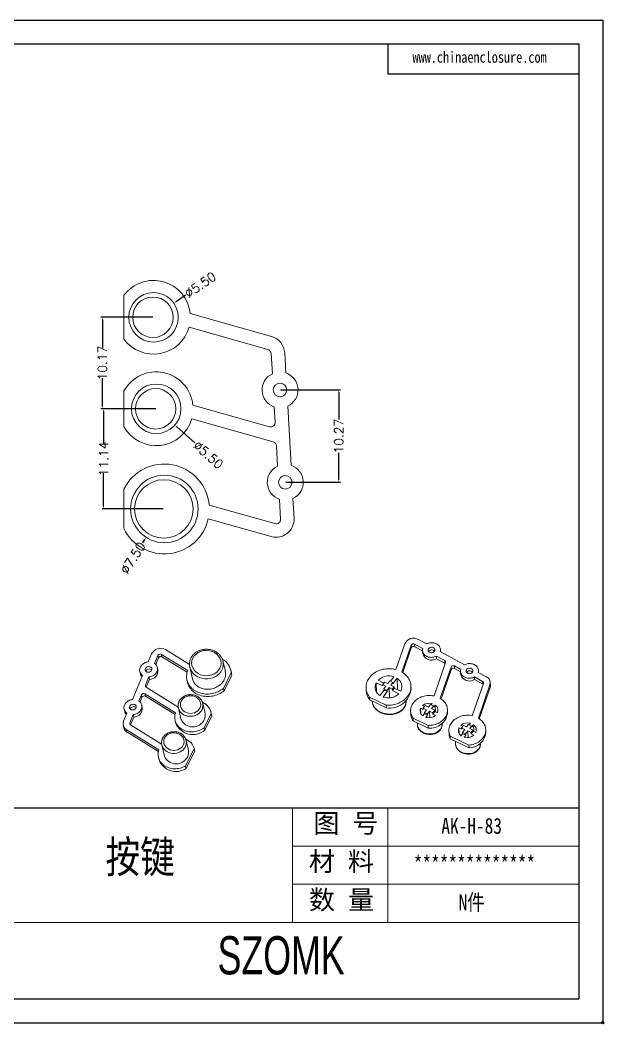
# Model space of a CAD drawing. Header units: inches. Extents: x 1424 to 4050, y 1126 to 1517.
# Drawn here: x 3984.8 to 4049.7, y 1125.7 to 1237.3 of the extents above; entities that cross this region are included whole.
import ezdxf

# ---------------------------------------------------------------- set-up
doc = ezdxf.new("R2010")
doc.units = ezdxf.units.IN
doc.header["$LTSCALE"] = 15
doc.layers.add('文字', color=81, linetype='Continuous')
doc.layers.add('粗实线', color=7, linetype='Continuous', lineweight=30)
doc.layers.add('细实线', color=3, linetype='Continuous', lineweight=9)
doc.styles.get("Standard").update_dxf_attribs({"font": 'txt', "bigfont": 'gbcbig.shx'})
doc.styles.add('宋体', font='', dxfattribs={"width": 0.8, "height": 3.5})
doc.styles.add('长仿宋', font='', dxfattribs={"width": 0.7, "height": 4})
doc.styles.get('宋体').set_extended_font_data('SimSun')
doc.styles.get('长仿宋').set_extended_font_data('SimSun')
doc.dimstyles.new('1.5', dxfattribs={"dimtxt": 1, "dimasz": 0.3, "dimexe": 0.18, "dimexo": 0.0625, "dimgap": 0.09, "dimtad": 0, "dimzin": 0, "dimdsep": 46, "dimtxsty": 'Standard', "dimcen": 0, "dimclrd": 3, "dimclre": 3, "dimadec": 0, "dimazin": 2, "dimtfac": 1, "dimtofl": 0, "dimtmove": 0, "dimatfit": 3, "dimfxl": 1, "dimtolj": 1, "dimtzin": 0, "dimarcsym": 0})

# ---------------------------------------------------------------- blocks, each defined once
blk = doc.blocks.new('*D311')
at = {"color": 3, "lineweight": -2}
for p, q in [((3999.77, 1194.11), (3993.87, 1194.11)), ((3994.05, 1193.81), (3994.05, 1190.13)), ((3994.05, 1183.27), (3994.05, 1186.95)), ((4000.68, 1182.97), (3993.87, 1182.97))]:
    blk.add_line(p, q, dxfattribs=at)
at = {"color": 3}
for points in [[(3994, 1193.81), (3994.1, 1193.81), (3994.05, 1194.11)], [(3994, 1183.27), (3994.1, 1183.27), (3994.05, 1182.97)]]:
    blk.add_solid(points, dxfattribs=at)
at = {"layer": 'Defpoints', "color": 0}
for p in [(3994.05, 1194.11), (3999.83, 1194.11), (4000.74, 1182.97)]:
    blk.add_point(p, dxfattribs=at)
at = {"color": 0, "insert": (3994.05, 1188.54), "char_height": 1, "attachment_point": 5, "rotation": 90}
blk.add_mtext('\\A1;11.14', dxfattribs=at)
blk = doc.blocks.new('*D312')
at = {"color": 3, "lineweight": -2}
for p, q in [((3999.53, 1204.29), (3993.74, 1204.29)), ((3993.92, 1203.99), (3993.92, 1200.87)), ((3993.92, 1194.41), (3993.92, 1197.53)), ((3999.84, 1194.11), (3993.74, 1194.11))]:
    blk.add_line(p, q, dxfattribs=at)
at = {"color": 3}
for points in [[(3993.87, 1203.99), (3993.97, 1203.99), (3993.92, 1204.29)], [(3993.87, 1194.41), (3993.97, 1194.41), (3993.92, 1194.11)]]:
    blk.add_solid(points, dxfattribs=at)
at = {"layer": 'Defpoints', "color": 0}
for p in [(3993.92, 1204.29), (3999.6, 1204.29), (3999.9, 1194.11)]:
    blk.add_point(p, dxfattribs=at)
at = {"color": 0, "insert": (3993.92, 1199.2), "char_height": 1, "attachment_point": 5, "rotation": 90}
blk.add_mtext('\\A1;10.17', dxfattribs=at)
blk = doc.blocks.new('*D313')
at = {"color": 3, "lineweight": -2}
for p, q in [((4013.73, 1196.21), (4020.38, 1196.21)), ((4020.2, 1195.91), (4020.2, 1192.91)), ((4020.2, 1186.24), (4020.2, 1189.23)), ((4014.31, 1185.94), (4020.38, 1185.94))]:
    blk.add_line(p, q, dxfattribs=at)
at = {"color": 3}
for points in [[(4020.15, 1195.91), (4020.25, 1195.91), (4020.2, 1196.21)], [(4020.15, 1186.24), (4020.25, 1186.24), (4020.2, 1185.94)]]:
    blk.add_solid(points, dxfattribs=at)
at = {"layer": 'Defpoints', "color": 0}
for p in [(4013.67, 1196.21), (4014.25, 1185.94), (4020.2, 1185.94)]:
    blk.add_point(p, dxfattribs=at)
at = {"color": 0, "insert": (4020.2, 1191.07), "char_height": 1, "attachment_point": 5, "rotation": 90}
blk.add_mtext('\\A1;10.27', dxfattribs=at)
blk = doc.blocks.new('*D328')
at = {"color": 3, "lineweight": -2}
blk.add_line((3998.4, 1179.22), (3998.62, 1179.56), dxfattribs=at)
at = {"color": 3}
blk.add_solid([(3998.58, 1179.59), (3998.66, 1179.54), (3998.78, 1179.82)], dxfattribs=at)
at = {"layer": 'Defpoints', "color": 0}
for p in [(4002.83, 1186.13), (3998.78, 1179.82)]:
    blk.add_point(p, dxfattribs=at)
at = {"color": 0, "insert": (3997.31, 1177.53), "char_height": 1, "attachment_point": 5, "rotation": 57.3358}
blk.add_mtext('\\A1;∅7.50', dxfattribs=at)
blk = doc.blocks.new('*D329')
at = {"color": 3, "lineweight": -2}
blk.add_line((4004.18, 1190.32), (4002.18, 1192.09), dxfattribs=at)
at = {"color": 3}
blk.add_solid([(4002.22, 1192.13), (4002.15, 1192.06), (4001.96, 1192.29)], dxfattribs=at)
at = {"layer": 'Defpoints', "color": 0}
for p in [(3997.84, 1195.94), (4001.96, 1192.29)]:
    blk.add_point(p, dxfattribs=at)
at = {"color": 0, "insert": (4005.69, 1188.99), "char_height": 1, "attachment_point": 5, "rotation": 318.4836}
blk.add_mtext('\\A1;∅5.50', dxfattribs=at)
blk = doc.blocks.new('*D330')
at = {"color": 3, "lineweight": -2}
blk.add_line((4003.15, 1206.74), (4002.11, 1206.02), dxfattribs=at)
at = {"color": 3}
blk.add_solid([(4002.08, 1206.06), (4002.13, 1205.98), (4001.86, 1205.85)], dxfattribs=at)
at = {"layer": 'Defpoints', "color": 0}
for p in [(4001.86, 1205.85), (3997.34, 1202.72)]:
    blk.add_point(p, dxfattribs=at)
at = {"color": 0, "insert": (4004.8, 1207.89), "char_height": 1, "attachment_point": 5, "rotation": 34.6662}
blk.add_mtext('\\A1;∅5.50', dxfattribs=at)

msp = doc.modelspace()

# ---------------------------------------------------------------- linework, layer by layer
for p, q in [((3891.859, 1237.337), (4049.549, 1237.337)), ((4049.549, 1237.337), (4049.549, 1125.84)), ((3897.169, 1234.683), (4046.894, 1234.683)), ((4025.657, 1234.683), (4025.657, 1231.364)), ((4046.894, 1234.683), (4046.894, 1128.494)), ((4025.657, 1231.364), (4046.894, 1231.364)), ((3983.181, 1149.732), (4046.894, 1149.732)), ((3897.169, 1128.494), (4046.894, 1128.494)), ((3891.859, 1125.84), (4049.549, 1125.84))]:
    msp.add_line(p, q)
at = {"color": 7, "linetype": 'Continuous', "lineweight": 15}
for p, q in [((3996.307, 1201.84), (3996.307, 1206.733)), ((4003.677, 1204.691), (4012.729, 1202.141)), ((4003.542, 1203.171), (4012.323, 1200.697)), ((4012.812, 1198.018), (4012.686, 1200.244)), ((4014.183, 1200.329), (4014.309, 1198.103)), ((3996.307, 1192.137), (3996.307, 1196.092)), ((4003.978, 1194.519), (4012.483, 1192.122)), ((4014.519, 1194.4), (4014.891, 1187.83)), ((4013.118, 1192.632), (4013.022, 1194.316)), ((4003.844, 1192.998), (4012.904, 1190.445)), ((4013.395, 1187.745), (4013.268, 1189.992)), ((3996.307, 1180.787), (3996.307, 1185.162)), ((4005.784, 1183.407), (4013.094, 1181.347)), ((4013.729, 1181.856), (4013.605, 1184.042)), ((4015.1, 1184.126), (4015.224, 1181.942)), ((4005.681, 1181.877), (4012.685, 1179.904)), ((4026.534, 1165.119), (4027.526, 1167.982)), ((4027.212, 1164.84), (4028.248, 1167.829)), ((4028.248, 1167.829), (4028.261, 1167.538)), ((4028.631, 1167.946), (4029.529, 1167.453)), ((4028.631, 1167.946), (4028.644, 1167.656)), ((4028.644, 1167.656), (4029.507, 1167.181)), ((4029.956, 1167.96), (4029.058, 1168.453)), ((3999.011, 1165.966), (3999.381, 1166.857)), ((4000.08, 1166.69), (3999.709, 1165.799)), ((4000.142, 1166.422), (4000.08, 1166.69)), ((4003.4, 1165), (4000.469, 1166.808)), ((4000.531, 1166.54), (4000.469, 1166.808)), ((4003.338, 1164.808), (4000.531, 1166.54)), ((4003.588, 1165.695), (4000.938, 1167.33)), ((4027.307, 1164.782), (4028.261, 1167.538)), ((4029.505, 1167.24), (4029.518, 1166.95)), ((4031.051, 1166.616), (4031.975, 1166.108)), ((4031.051, 1166.616), (4031.065, 1166.325)), ((4034.179, 1165.639), (4031.478, 1167.123)), ((4031.513, 1167.104), (4031.502, 1167.335)), ((4000.142, 1166.422), (3999.838, 1165.689)), ((4003.626, 1165.378), (4003.929, 1164.076)), ((4007.582, 1164.927), (4007.322, 1166.043)), ((4030.79, 1162.183), (4032.073, 1165.887)), ((4031.065, 1166.325), (4031.989, 1165.817)), ((4031.472, 1161.917), (4032.677, 1165.394)), ((4031.975, 1166.108), (4031.989, 1165.817)), ((4032.677, 1165.394), (4032.69, 1165.103)), ((4033.06, 1165.512), (4033.752, 1165.131)), ((4033.06, 1165.512), (4033.074, 1165.221)), ((3997.269, 1161.778), (3998.383, 1164.457)), ((3998.072, 1164.901), (3998.135, 1164.633)), ((3999.082, 1164.289), (3998.701, 1163.373)), ((3999.144, 1164.021), (3999.082, 1164.289)), ((4000.083, 1165.087), (4000.02, 1165.355)), ((4008.233, 1164.771), (4007.378, 1163.021)), ((4008.296, 1164.503), (4007.441, 1162.753)), ((4008.253, 1164.801), (4008.19, 1165.069)), ((4008.296, 1164.503), (4008.233, 1164.771)), ((4025.96, 1163.807), (4026.333, 1164.307)), ((4031.566, 1161.857), (4032.69, 1165.103)), ((4033.074, 1165.221), (4033.731, 1164.86)), ((4033.728, 1164.919), (4033.742, 1164.629)), ((4035.274, 1164.295), (4036.189, 1163.792)), ((4035.274, 1164.295), (4035.287, 1164.004)), ((4036.616, 1164.299), (4035.702, 1164.802)), ((4035.737, 1164.783), (4035.726, 1165.014)), ((4002.348, 1160.941), (3998.778, 1163.143)), ((3999.144, 1164.021), (3998.779, 1163.142)), ((4003.321, 1163.934), (4003.383, 1163.666)), ((4025.088, 1163.299), (4024.354, 1163.654)), ((4024.354, 1163.654), (4024.405, 1162.581)), ((4024.564, 1163.935), (4025.213, 1163.62)), ((4025.081, 1163.444), (4025.291, 1163.725)), ((4025.081, 1163.444), (4025.443, 1163.269)), ((4025.088, 1163.299), (4025.081, 1163.444)), ((4025.443, 1163.269), (4025.221, 1162.971)), ((4025.653, 1163.55), (4025.291, 1163.725)), ((4025.875, 1163.848), (4025.653, 1163.55)), ((4025.875, 1163.848), (4026.216, 1163.683)), ((4025.993, 1163.385), (4026.216, 1163.683)), ((4026.355, 1163.21), (4025.993, 1163.385)), ((4026.355, 1163.21), (4026.146, 1162.929)), ((4026.223, 1163.538), (4026.216, 1163.683)), ((4026.673, 1164.142), (4026.223, 1163.538)), ((4026.362, 1163.064), (4026.355, 1163.21)), ((4026.733, 1162.885), (4026.673, 1164.142)), ((4028.236, 1163.01), (4028.222, 1163.3)), ((4035.043, 1159.981), (4036.286, 1163.571)), ((4035.287, 1164.004), (4036.202, 1163.501)), ((4035.726, 1159.715), (4037.008, 1163.416)), ((4036.189, 1163.792), (4036.202, 1163.501)), ((4037.008, 1163.416), (4037.021, 1163.125)), ((4037.058, 1163.379), (4037.045, 1163.67)), ((3998.253, 1162.297), (3997.968, 1161.611)), ((3998.316, 1162.029), (3998.096, 1161.501)), ((3998.316, 1162.029), (3998.253, 1162.297)), ((4002.052, 1160.312), (3998.642, 1162.415)), ((3998.705, 1162.147), (3998.642, 1162.415)), ((4001.995, 1160.117), (3998.705, 1162.147)), ((4007.441, 1162.753), (4007.378, 1163.021)), ((4023.228, 1163.063), (4023.242, 1162.772)), ((4023.617, 1162.055), (4025.481, 1161.154)), ((4023.617, 1162.055), (4023.631, 1161.764)), ((4024.777, 1162.221), (4025.228, 1162.826)), ((4025.568, 1162.661), (4025.118, 1162.056)), ((4025.562, 1162.806), (4025.221, 1162.971)), ((4025.228, 1162.826), (4025.221, 1162.971)), ((4025.228, 1162.826), (4025.568, 1162.661)), ((4025.562, 1162.806), (4025.784, 1163.104)), ((4025.568, 1162.661), (4025.562, 1162.806)), ((4025.784, 1163.104), (4025.838, 1161.967)), ((4025.784, 1163.104), (4026.146, 1162.929)), ((4026.153, 1162.784), (4026.146, 1162.929)), ((4026.153, 1162.784), (4026.362, 1163.064)), ((4026.887, 1162.429), (4026.153, 1162.784)), ((4026.362, 1163.064), (4027.096, 1162.709)), ((4035.819, 1159.655), (4037.021, 1163.125)), ((3998.341, 1160.899), (3998.278, 1161.167)), ((4005.331, 1160.236), (4005.071, 1161.349)), ((4023.631, 1161.764), (4025.494, 1160.863)), ((4023.922, 1161.624), (4023.925, 1161.559)), ((4025.481, 1161.154), (4025.494, 1160.863)), ((4027.677, 1161.601), (4027.676, 1161.637)), ((4029.503, 1161.113), (4029.72, 1161.008)), ((4029.589, 1160.832), (4029.798, 1161.112)), ((4030.16, 1160.937), (4029.798, 1161.112)), ((4030.383, 1161.235), (4030.16, 1160.937)), ((4030.383, 1161.235), (4030.723, 1161.07)), ((4030.467, 1161.194), (4030.575, 1161.339)), ((4030.501, 1160.772), (4030.723, 1161.07)), ((4030.73, 1160.925), (4030.723, 1161.07)), ((4030.916, 1161.174), (4030.73, 1160.925)), ((4030.952, 1160.412), (4030.916, 1161.174)), ((3996.264, 1159.362), (3996.641, 1160.269)), ((3996.33, 1160.713), (3996.393, 1160.445)), ((3997.34, 1160.101), (3996.963, 1159.194)), ((3997.403, 1159.833), (3997.041, 1158.963)), ((3997.403, 1159.833), (3997.34, 1160.101)), ((4002.363, 1160.854), (4002.652, 1159.612)), ((4006.016, 1160.231), (4005.243, 1158.649)), ((4006.078, 1159.963), (4005.305, 1158.381)), ((4006.051, 1160.121), (4005.988, 1160.389)), ((4006.078, 1159.963), (4006.016, 1160.231)), ((4028.185, 1160.472), (4028.199, 1160.181)), ((4029.596, 1160.686), (4029.294, 1160.832)), ((4029.294, 1160.832), (4029.323, 1160.218)), ((4029.55, 1159.964), (4029.735, 1160.213)), ((4029.589, 1160.832), (4029.951, 1160.656)), ((4029.596, 1160.686), (4029.589, 1160.832)), ((4029.951, 1160.656), (4029.728, 1160.358)), ((4030.069, 1160.193), (4029.728, 1160.358)), ((4029.735, 1160.213), (4029.728, 1160.358)), ((4029.735, 1160.213), (4030.076, 1160.048)), ((4030.076, 1160.048), (4029.89, 1159.799)), ((4030.069, 1160.193), (4030.292, 1160.492)), ((4030.076, 1160.048), (4030.069, 1160.193)), ((4030.292, 1160.492), (4030.326, 1159.761)), ((4030.292, 1160.492), (4030.654, 1160.316)), ((4030.863, 1160.597), (4030.501, 1160.772)), ((4030.863, 1160.597), (4030.654, 1160.316)), ((4030.66, 1160.171), (4030.654, 1160.316)), ((4030.66, 1160.171), (4030.87, 1160.452)), ((4030.963, 1160.025), (4030.66, 1160.171)), ((4030.87, 1160.452), (4030.863, 1160.597)), ((4030.87, 1160.452), (4031.172, 1160.306)), ((4032.294, 1160.376), (4032.28, 1160.666)), ((3996.223, 1158.911), (3996.285, 1158.643)), ((4000.499, 1156.83), (3997.04, 1158.964)), ((4001.995, 1159.459), (4002.058, 1159.191)), ((4028.451, 1159.717), (4030.135, 1158.902)), ((4028.451, 1159.717), (4028.465, 1159.426)), ((4028.465, 1159.426), (4030.149, 1158.611)), ((4028.921, 1159.205), (4028.932, 1158.984)), ((4030.135, 1158.902), (4030.149, 1158.611)), ((4031.683, 1159.02), (4031.679, 1159.109)), ((4033.756, 1158.911), (4033.974, 1158.806)), ((4033.842, 1158.63), (4034.052, 1158.91)), ((4034.414, 1158.735), (4034.052, 1158.91)), ((4034.618, 1159.009), (4034.414, 1158.735)), ((4034.618, 1159.009), (4034.958, 1158.844)), ((4034.702, 1158.968), (4034.828, 1159.137)), ((4034.754, 1158.57), (4034.958, 1158.844)), ((4034.965, 1158.699), (4034.958, 1158.844)), ((4035.169, 1158.972), (4034.965, 1158.699)), ((4035.205, 1158.21), (4035.169, 1158.972)), ((4000.202, 1156.202), (3996.573, 1158.441)), ((3996.635, 1158.173), (3996.573, 1158.441)), ((4000.145, 1156.007), (3996.635, 1158.173)), ((4005.305, 1158.381), (4005.243, 1158.649)), ((4032.438, 1158.27), (4032.452, 1157.979)), ((4032.584, 1157.717), (4034.667, 1156.709)), ((4032.584, 1157.717), (4032.597, 1157.426)), ((4033.849, 1158.484), (4033.547, 1158.631)), ((4033.547, 1158.631), (4033.576, 1158.016)), ((4033.803, 1157.762), (4033.97, 1157.986)), ((4033.842, 1158.63), (4034.204, 1158.455)), ((4033.849, 1158.484), (4033.842, 1158.63)), ((4034.204, 1158.455), (4033.964, 1158.132)), ((4034.304, 1157.967), (4033.964, 1158.132)), ((4033.97, 1157.986), (4033.964, 1158.132)), ((4033.97, 1157.986), (4034.311, 1157.822)), ((4034.311, 1157.822), (4034.144, 1157.597)), ((4034.304, 1157.967), (4034.545, 1158.29)), ((4034.311, 1157.822), (4034.304, 1157.967)), ((4034.545, 1158.29), (4034.58, 1157.559)), ((4034.545, 1158.29), (4034.907, 1158.115)), ((4035.116, 1158.395), (4034.754, 1158.57)), ((4035.116, 1158.395), (4034.907, 1158.115)), ((4034.914, 1157.969), (4034.907, 1158.115)), ((4034.914, 1157.969), (4035.123, 1158.25)), ((4035.216, 1157.823), (4034.914, 1157.969)), ((4035.123, 1158.25), (4035.116, 1158.395)), ((4035.123, 1158.25), (4035.425, 1158.104)), ((4036.548, 1158.174), (4036.534, 1158.465)), ((4000.516, 1156.734), (4000.803, 1155.502)), ((4003.481, 1156.126), (4003.224, 1157.228)), ((4032.597, 1157.426), (4034.681, 1156.418)), ((4033.167, 1157.151), (4033.184, 1156.793)), ((4034.667, 1156.709), (4034.681, 1156.418)), ((4035.936, 1156.829), (4035.932, 1156.907)), ((4000.145, 1155.349), (4000.208, 1155.081)), ((4004.12, 1156.35), (4003.164, 1154.392)), ((4004.182, 1156.082), (4003.226, 1154.124)), ((4004.182, 1156.082), (4004.12, 1156.35)), ((4003.226, 1154.124), (4003.164, 1154.392))]:
    msp.add_line(p, q, dxfattribs=at)
at = {"color": 8, "linetype": 'Continuous', "lineweight": 15}
for p, q in [((3998.749, 1163.164), (3998.701, 1163.373)), ((3997.012, 1158.985), (3996.963, 1159.194))]:
    msp.add_line(p, q, dxfattribs=at)
at = {"color": 7, "linetype": 'Continuous', "lineweight": 15, "flags": 128}
for points in [[(4031.478, 1167.123), (4031.497, 1167.214), (4031.503, 1167.306), (4031.496, 1167.397), (4031.477, 1167.488), (4031.445, 1167.575), (4031.402, 1167.659), (4031.346, 1167.739), (4031.28, 1167.812), (4031.204, 1167.879), (4031.119, 1167.938), (4031.027, 1167.989), (4030.927, 1168.031), (4030.822, 1168.064), (4030.714, 1168.086), (4030.602, 1168.099), (4030.489, 1168.101), (4030.376, 1168.093), (4030.265, 1168.074), (4030.157, 1168.045), (4030.054, 1168.007), (4029.956, 1167.96)], [(4029.529, 1167.453), (4029.51, 1167.362), (4029.504, 1167.27), (4029.511, 1167.178), (4029.53, 1167.088), (4029.562, 1167), (4029.605, 1166.916), (4029.661, 1166.837), (4029.727, 1166.763), (4029.803, 1166.696), (4029.887, 1166.637), (4029.98, 1166.586), (4030.08, 1166.544), (4030.184, 1166.512), (4030.293, 1166.489), (4030.405, 1166.477), (4030.518, 1166.475), (4030.63, 1166.483), (4030.741, 1166.501), (4030.849, 1166.53), (4030.953, 1166.568), (4031.051, 1166.616)], [(4030.307, 1167.025), (4030.369, 1167.001), (4030.436, 1166.987), (4030.505, 1166.983), (4030.574, 1166.989), (4030.64, 1167.006), (4030.702, 1167.032), (4030.757, 1167.067), (4030.803, 1167.11), (4030.84, 1167.158), (4030.864, 1167.211), (4030.877, 1167.267), (4030.877, 1167.323), (4030.864, 1167.378), (4030.838, 1167.43), (4030.802, 1167.477), (4030.755, 1167.518), (4030.7, 1167.551), (4030.638, 1167.575), (4030.571, 1167.589), (4030.502, 1167.593), (4030.433, 1167.586), (4030.367, 1167.57), (4030.305, 1167.543), (4030.25, 1167.508), (4030.204, 1167.466), (4030.167, 1167.417), (4030.143, 1167.364), (4030.13, 1167.309), (4030.13, 1167.252), (4030.143, 1167.197), (4030.169, 1167.145), (4030.205, 1167.098), (4030.252, 1167.058), (4030.307, 1167.025)], [(3998.383, 1164.457), (3998.304, 1164.519), (3998.235, 1164.589), (3998.175, 1164.665), (3998.127, 1164.748), (3998.091, 1164.835), (3998.067, 1164.927), (3998.055, 1165.02), (3998.056, 1165.116), (3998.07, 1165.211), (3998.096, 1165.305), (3998.134, 1165.397), (3998.184, 1165.486), (3998.245, 1165.57), (3998.316, 1165.648), (3998.397, 1165.72), (3998.485, 1165.784), (3998.581, 1165.839), (3998.683, 1165.886), (3998.79, 1165.923), (3998.899, 1165.95), (3999.011, 1165.966)], [(3999.388, 1165.027), (3999.356, 1164.973), (3999.312, 1164.925), (3999.26, 1164.884), (3999.2, 1164.851), (3999.135, 1164.827), (3999.068, 1164.814), (3998.999, 1164.812), (3998.932, 1164.82), (3998.869, 1164.838), (3998.812, 1164.867), (3998.763, 1164.904), (3998.723, 1164.949), (3998.695, 1165), (3998.678, 1165.056), (3998.674, 1165.114), (3998.683, 1165.172), (3998.704, 1165.229), (3998.737, 1165.282), (3998.78, 1165.33), (3998.833, 1165.372), (3998.892, 1165.405), (3998.957, 1165.428), (3999.025, 1165.441), (3999.094, 1165.444), (3999.161, 1165.436), (3999.224, 1165.417), (3999.281, 1165.389), (3999.33, 1165.351), (3999.369, 1165.306), (3999.398, 1165.255), (3999.414, 1165.2), (3999.418, 1165.142), (3999.409, 1165.084), (3999.388, 1165.027)], [(3999.709, 1165.799), (3999.788, 1165.737), (3999.858, 1165.667), (3999.917, 1165.59), (3999.965, 1165.508), (4000.002, 1165.42), (4000.026, 1165.329), (4000.037, 1165.235), (4000.036, 1165.14), (4000.023, 1165.045), (3999.997, 1164.951), (3999.958, 1164.859), (3999.908, 1164.77), (3999.848, 1164.686), (3999.776, 1164.608), (3999.696, 1164.536), (3999.607, 1164.472), (3999.511, 1164.416), (3999.41, 1164.369), (3999.303, 1164.332), (3999.193, 1164.306), (3999.082, 1164.289)], [(4032.036, 1165.783), (4032.019, 1165.798), (4031.989, 1165.817)], [(4035.702, 1164.802), (4035.72, 1164.893), (4035.726, 1164.985), (4035.72, 1165.077), (4035.7, 1165.167), (4035.669, 1165.255), (4035.625, 1165.339), (4035.57, 1165.418), (4035.504, 1165.491), (4035.428, 1165.558), (4035.343, 1165.617), (4035.25, 1165.668), (4035.151, 1165.71), (4035.046, 1165.743), (4034.937, 1165.766), (4034.825, 1165.778), (4034.712, 1165.78), (4034.6, 1165.772), (4034.489, 1165.753), (4034.381, 1165.724), (4034.277, 1165.686), (4034.179, 1165.639)], [(4007.378, 1163.021), (4007.239, 1162.917), (4007.091, 1162.82), (4006.937, 1162.732), (4006.776, 1162.654), (4006.61, 1162.585), (4006.44, 1162.526), (4006.266, 1162.478), (4006.089, 1162.44), (4005.911, 1162.413), (4005.732, 1162.397), (4005.553, 1162.391), (4005.375, 1162.397), (4005.199, 1162.414), (4005.025, 1162.442), (4004.856, 1162.48), (4004.692, 1162.529), (4004.532, 1162.589), (4004.38, 1162.658), (4004.234, 1162.737), (4004.097, 1162.825), (4003.968, 1162.922), (4003.848, 1163.027), (4003.739, 1163.14), (4003.64, 1163.26), (4003.552, 1163.386), (4003.475, 1163.519), (4003.411, 1163.656), (4003.359, 1163.798), (4003.319, 1163.943), (4003.292, 1164.092), (4003.277, 1164.242), (4003.276, 1164.394), (4003.288, 1164.547), (4003.312, 1164.699), (4003.35, 1164.85), (4003.4, 1165)], [(4008.253, 1164.801), (4008.28, 1164.654), (4008.296, 1164.503)], [(4026.534, 1165.119), (4026.361, 1165.159), (4026.184, 1165.188), (4026.004, 1165.207), (4025.823, 1165.215), (4025.642, 1165.213), (4025.461, 1165.2), (4025.282, 1165.176), (4025.105, 1165.142), (4024.931, 1165.097), (4024.761, 1165.042), (4024.596, 1164.978), (4024.438, 1164.904), (4024.286, 1164.821), (4024.141, 1164.729), (4024.005, 1164.629), (4023.878, 1164.522), (4023.761, 1164.408), (4023.654, 1164.287), (4023.558, 1164.16), (4023.474, 1164.028), (4023.401, 1163.892), (4023.341, 1163.752), (4023.293, 1163.608), (4023.257, 1163.463), (4023.235, 1163.316), (4023.226, 1163.169), (4023.23, 1163.021), (4023.248, 1162.875), (4023.278, 1162.73), (4023.321, 1162.587), (4023.377, 1162.448), (4023.445, 1162.312), (4023.526, 1162.181), (4023.617, 1162.055)], [(4025.481, 1161.154), (4025.661, 1161.147), (4025.841, 1161.152), (4026.021, 1161.167), (4026.2, 1161.192), (4026.376, 1161.228), (4026.548, 1161.275), (4026.717, 1161.331), (4026.88, 1161.396), (4027.037, 1161.472), (4027.187, 1161.556), (4027.33, 1161.648), (4027.464, 1161.749), (4027.589, 1161.857), (4027.704, 1161.972), (4027.809, 1162.093), (4027.903, 1162.22), (4027.986, 1162.352), (4028.057, 1162.488), (4028.116, 1162.628), (4028.162, 1162.771), (4028.196, 1162.916), (4028.216, 1163.062), (4028.224, 1163.209), (4028.219, 1163.356), (4028.2, 1163.502), (4028.169, 1163.646), (4028.125, 1163.788), (4028.068, 1163.926), (4027.999, 1164.061), (4027.919, 1164.191), (4027.826, 1164.316), (4027.723, 1164.435), (4027.61, 1164.548), (4027.486, 1164.653), (4027.354, 1164.751), (4027.212, 1164.84)], [(4033.752, 1165.131), (4033.733, 1165.04), (4033.727, 1164.948), (4033.734, 1164.857), (4033.753, 1164.767), (4033.785, 1164.679), (4033.829, 1164.595), (4033.884, 1164.516), (4033.95, 1164.442), (4034.026, 1164.376), (4034.111, 1164.316), (4034.203, 1164.265), (4034.303, 1164.223), (4034.408, 1164.191), (4034.516, 1164.168), (4034.628, 1164.156), (4034.741, 1164.154), (4034.853, 1164.162), (4034.964, 1164.18), (4035.072, 1164.209), (4035.176, 1164.247), (4035.274, 1164.295)], [(4034.531, 1164.704), (4034.593, 1164.68), (4034.659, 1164.666), (4034.728, 1164.662), (4034.797, 1164.668), (4034.863, 1164.685), (4034.925, 1164.711), (4034.98, 1164.746), (4035.027, 1164.789), (4035.063, 1164.837), (4035.088, 1164.89), (4035.1, 1164.946), (4035.1, 1165.002), (4035.087, 1165.057), (4035.062, 1165.109), (4035.025, 1165.156), (4034.978, 1165.197), (4034.923, 1165.23), (4034.861, 1165.254), (4034.794, 1165.268), (4034.725, 1165.272), (4034.657, 1165.265), (4034.59, 1165.249), (4034.528, 1165.222), (4034.473, 1165.187), (4034.427, 1165.145), (4034.391, 1165.096), (4034.366, 1165.043), (4034.353, 1164.988), (4034.354, 1164.932), (4034.367, 1164.877), (4034.392, 1164.824), (4034.428, 1164.777), (4034.475, 1164.737), (4034.531, 1164.704)], [(4007.441, 1162.753), (4007.301, 1162.649), (4007.154, 1162.552), (4006.999, 1162.464), (4006.839, 1162.386), (4006.673, 1162.317), (4006.502, 1162.258), (4006.328, 1162.21), (4006.152, 1162.172), (4005.973, 1162.145), (4005.794, 1162.129), (4005.615, 1162.123), (4005.437, 1162.129), (4005.261, 1162.146), (4005.088, 1162.174), (4004.919, 1162.212), (4004.754, 1162.261), (4004.595, 1162.32), (4004.442, 1162.39), (4004.297, 1162.469), (4004.159, 1162.557), (4004.03, 1162.654), (4003.911, 1162.759), (4003.801, 1162.872), (4003.702, 1162.992), (4003.614, 1163.118), (4003.538, 1163.251), (4003.473, 1163.388), (4003.421, 1163.53), (4003.383, 1163.666)], [(4007.466, 1163.997), (4007.399, 1163.875), (4007.322, 1163.757), (4007.233, 1163.644), (4007.135, 1163.537), (4007.027, 1163.437), (4006.911, 1163.344), (4006.786, 1163.259), (4006.655, 1163.182), (4006.517, 1163.114), (4006.375, 1163.056), (4006.228, 1163.008), (4006.077, 1162.97), (4005.925, 1162.942), (4005.771, 1162.925), (4005.618, 1162.919), (4005.465, 1162.924), (4005.314, 1162.939), (4005.167, 1162.965), (4005.023, 1163.002), (4004.884, 1163.049), (4004.751, 1163.105), (4004.626, 1163.172), (4004.507, 1163.247), (4004.398, 1163.331), (4004.297, 1163.423), (4004.207, 1163.522), (4004.127, 1163.628), (4004.058, 1163.74), (4004.001, 1163.857), (4003.956, 1163.979), (4003.929, 1164.076)], [(4036.25, 1163.467), (4036.232, 1163.482), (4036.202, 1163.501)], [(4030.79, 1162.183), (4030.633, 1162.211), (4030.473, 1162.229), (4030.312, 1162.237), (4030.151, 1162.234), (4029.99, 1162.221), (4029.831, 1162.198), (4029.674, 1162.164), (4029.521, 1162.121), (4029.372, 1162.068), (4029.228, 1162.006), (4029.091, 1161.935), (4028.96, 1161.856), (4028.838, 1161.768), (4028.724, 1161.673), (4028.62, 1161.572), (4028.525, 1161.464), (4028.441, 1161.35), (4028.369, 1161.232), (4028.308, 1161.109), (4028.258, 1160.983), (4028.221, 1160.855), (4028.197, 1160.725), (4028.185, 1160.594), (4028.186, 1160.462), (4028.199, 1160.332), (4028.225, 1160.203), (4028.264, 1160.076), (4028.314, 1159.952), (4028.377, 1159.832), (4028.451, 1159.717)], [(3996.641, 1160.269), (3996.562, 1160.331), (3996.493, 1160.401), (3996.433, 1160.477), (3996.385, 1160.56), (3996.349, 1160.647), (3996.325, 1160.739), (3996.313, 1160.832), (3996.314, 1160.928), (3996.328, 1161.023), (3996.354, 1161.117), (3996.392, 1161.209), (3996.442, 1161.298), (3996.503, 1161.382), (3996.574, 1161.46), (3996.655, 1161.532), (3996.743, 1161.596), (3996.839, 1161.651), (3996.941, 1161.698), (3997.048, 1161.735), (3997.157, 1161.762), (3997.269, 1161.778)], [(3997.646, 1160.839), (3997.614, 1160.785), (3997.57, 1160.737), (3997.518, 1160.696), (3997.458, 1160.663), (3997.393, 1160.639), (3997.326, 1160.626), (3997.257, 1160.624), (3997.19, 1160.632), (3997.127, 1160.65), (3997.07, 1160.679), (3997.021, 1160.716), (3996.981, 1160.761), (3996.953, 1160.812), (3996.936, 1160.868), (3996.932, 1160.926), (3996.941, 1160.984), (3996.962, 1161.041), (3996.995, 1161.094), (3997.038, 1161.142), (3997.091, 1161.184), (3997.15, 1161.217), (3997.215, 1161.24), (3997.283, 1161.253), (3997.352, 1161.256), (3997.419, 1161.248), (3997.482, 1161.229), (3997.539, 1161.201), (3997.588, 1161.163), (3997.627, 1161.118), (3997.656, 1161.067), (3997.672, 1161.012), (3997.676, 1160.954), (3997.667, 1160.896), (3997.646, 1160.839)], [(3997.968, 1161.611), (3998.047, 1161.548), (3998.116, 1161.479), (3998.175, 1161.402), (3998.223, 1161.319), (3998.26, 1161.232), (3998.284, 1161.141), (3998.295, 1161.047), (3998.294, 1160.952), (3998.281, 1160.857), (3998.255, 1160.763), (3998.216, 1160.671), (3998.166, 1160.582), (3998.106, 1160.498), (3998.035, 1160.42), (3997.954, 1160.348), (3997.865, 1160.284), (3997.77, 1160.228), (3997.668, 1160.182), (3997.561, 1160.145), (3997.452, 1160.118), (3997.34, 1160.101)], [(4030.135, 1158.902), (4030.298, 1158.903), (4030.46, 1158.915), (4030.621, 1158.938), (4030.779, 1158.97), (4030.934, 1159.013), (4031.084, 1159.066), (4031.229, 1159.128), (4031.368, 1159.199), (4031.5, 1159.279), (4031.624, 1159.367), (4031.739, 1159.462), (4031.844, 1159.564), (4031.939, 1159.673), (4032.024, 1159.788), (4032.097, 1159.907), (4032.159, 1160.03), (4032.208, 1160.157), (4032.245, 1160.287), (4032.269, 1160.418), (4032.281, 1160.55), (4032.28, 1160.682), (4032.265, 1160.814), (4032.238, 1160.944), (4032.199, 1161.071), (4032.147, 1161.196), (4032.082, 1161.317), (4032.007, 1161.432), (4031.92, 1161.543), (4031.822, 1161.647), (4031.715, 1161.745), (4031.598, 1161.835), (4031.472, 1161.917)], [(4005.243, 1158.649), (4005.112, 1158.56), (4004.974, 1158.48), (4004.83, 1158.409), (4004.68, 1158.348), (4004.526, 1158.296), (4004.369, 1158.255), (4004.209, 1158.224), (4004.048, 1158.203), (4003.887, 1158.194), (4003.726, 1158.196), (4003.567, 1158.208), (4003.411, 1158.231), (4003.258, 1158.265), (4003.11, 1158.309), (4002.967, 1158.364), (4002.831, 1158.428), (4002.703, 1158.502), (4002.582, 1158.585), (4002.47, 1158.676), (4002.368, 1158.775), (4002.276, 1158.881), (4002.195, 1158.993), (4002.125, 1159.112), (4002.067, 1159.236), (4002.021, 1159.364), (4001.987, 1159.495), (4001.966, 1159.63), (4001.958, 1159.766), (4001.962, 1159.903), (4001.98, 1160.04), (4002.01, 1160.177), (4002.052, 1160.312)], [(4006.051, 1160.121), (4006.056, 1160.096), (4006.078, 1159.963)], [(4035.043, 1159.981), (4034.885, 1160.009), (4034.724, 1160.027), (4034.561, 1160.035), (4034.398, 1160.032), (4034.236, 1160.018), (4034.075, 1159.994), (4033.917, 1159.96), (4033.762, 1159.916), (4033.612, 1159.862), (4033.468, 1159.798), (4033.33, 1159.725), (4033.199, 1159.644), (4033.077, 1159.555), (4032.963, 1159.458), (4032.859, 1159.354), (4032.765, 1159.245), (4032.682, 1159.129), (4032.611, 1159.009), (4032.551, 1158.884), (4032.504, 1158.757), (4032.469, 1158.627), (4032.446, 1158.495), (4032.437, 1158.363), (4032.441, 1158.23), (4032.458, 1158.099), (4032.487, 1157.969), (4032.529, 1157.841), (4032.584, 1157.717)], [(4034.667, 1156.709), (4034.83, 1156.729), (4034.991, 1156.759), (4035.148, 1156.8), (4035.301, 1156.85), (4035.449, 1156.911), (4035.591, 1156.98), (4035.725, 1157.059), (4035.852, 1157.146), (4035.97, 1157.241), (4036.078, 1157.343), (4036.176, 1157.451), (4036.264, 1157.566), (4036.34, 1157.685), (4036.404, 1157.809), (4036.455, 1157.937), (4036.494, 1158.067), (4036.521, 1158.2), (4036.534, 1158.333), (4036.534, 1158.467), (4036.521, 1158.6), (4036.494, 1158.731), (4036.455, 1158.86), (4036.404, 1158.986), (4036.34, 1159.108), (4036.264, 1159.225), (4036.177, 1159.337), (4036.079, 1159.442), (4035.97, 1159.541), (4035.852, 1159.632), (4035.726, 1159.715)], [(4003.164, 1154.392), (4003.02, 1154.318), (4002.87, 1154.253), (4002.716, 1154.198), (4002.558, 1154.154), (4002.397, 1154.12), (4002.235, 1154.097), (4002.072, 1154.085), (4001.91, 1154.085), (4001.749, 1154.095), (4001.59, 1154.116), (4001.435, 1154.148), (4001.285, 1154.191), (4001.14, 1154.245), (4001.002, 1154.308), (4000.87, 1154.381), (4000.747, 1154.463), (4000.633, 1154.554), (4000.529, 1154.653), (4000.435, 1154.76), (4000.352, 1154.873), (4000.28, 1154.992), (4000.221, 1155.116), (4000.173, 1155.245), (4000.139, 1155.378), (4000.117, 1155.513), (4000.108, 1155.651), (4000.112, 1155.789), (4000.129, 1155.928), (4000.159, 1156.066), (4000.202, 1156.202)]]:
    msp.add_lwpolyline(points, dxfattribs=at)
at = {"color": 7, "linetype": 'Continuous', "lineweight": 15}
for centre, radius in [((3999.597, 1204.287), 2.75), ((3999.533, 1204.287), 2.25), ((3999.898, 1194.114), 2.75), ((4013.666, 1196.21), 0.75), ((3999.834, 1194.114), 2.25), ((4000.803, 1182.974), 3.75), ((4014.248, 1185.936), 0.75), ((4000.739, 1182.974), 3.25)]:
    msp.add_circle(centre, radius, dxfattribs=at)
msp.add_circle((4049.549, 1125.84), 0.128)
for centre, radius, start, end in [((3999.597, 1204.287), 4.1, 5.6612, 143.36564), ((3999.597, 1204.287), 4.1, 216.63436, 344.2054), ((4012.186, 1200.216), 2, 3.2397, 74.26369), ((4012.187, 1200.216), 0.5, 3.2464, 74.26369), ((3999.898, 1194.114), 4.1, 5.6612, 151.16311), ((4013.666, 1196.21), 2, 115.27071, 251.22209), ((4013.666, 1196.21), 2, 295.22698, 71.25242), ((3999.898, 1194.114), 4.1, 208.83689, 344.2054), ((4012.619, 1192.604), 0.5, 254.26369, 3.2464), ((4012.768, 1189.964), 0.5, 3.2464, 74.26369), ((4000.803, 1182.974), 5, 4.95959, 154.05533), ((4014.248, 1185.936), 2, 115.23353, 251.25928), ((4014.248, 1185.936), 2, 295.22698, 71.25242), ((4000.803, 1182.974), 5, 205.94467, 347.32519), ((4013.227, 1181.829), 2, 254.26369, 3.2397), ((4013.23, 1181.828), 0.5, 254.26369, 3.2464), ((4028.509, 1167.51), 1.091, 59.79169, 154.36898), ((4028.493, 1167.711), 0.273, 59.78627, 154.36878), ((4028.507, 1167.42), 0.273, 59.78627, 154.36878), ((4000.379, 1166.371), 1.11, 59.81492, 154.0222), ((4000.329, 1166.568), 0.278, 59.81452, 154.0282), ((4000.392, 1166.3), 0.278, 59.81452, 154.0282), ((4030.509, 1167.175), 1.016, 192.82865, 303.19631), ((4030.522, 1166.89), 0.415, 40.23839, 145.20777), ((4006.361, 1164.629), 1.877, 4.35129, 61.89378), ((4031.897, 1165.942), 0.184, 342.79485, 64.96333), ((4032.923, 1165.276), 0.273, 59.78627, 154.36878), ((3998.84, 1164.801), 0.725, 193.39938, 223.84675), ((3999.129, 1164.773), 0.406, 47.00146, 159.23545), ((3999.137, 1164.974), 0.952, 270.42738, 6.8188), ((4006.227, 1164.624), 1.388, 333.14813, 12.62808), ((4025.754, 1162.668), 1.738, 70.54595, 133.23332), ((4032.936, 1164.985), 0.273, 59.78627, 154.36878), ((4034.732, 1164.854), 1.016, 192.82758, 303.16443), ((4034.746, 1164.569), 0.415, 40.23839, 145.20777), ((4036.299, 1163.631), 0.74, 343.12343, 64.64262), ((3998.869, 1163.301), 0.183, 156.94956, 240.18311), ((4025.308, 1163.156), 1.076, 152.45379, 240.41911), ((4026.142, 1163.207), 1.076, 332.45379, 60.41911), ((4036.111, 1163.625), 0.184, 342.79485, 64.96333), ((4036.384, 1163.348), 0.675, 340.72791, 2.62675), ((3998.503, 1162.175), 0.278, 59.81452, 154.0282), ((3998.565, 1161.907), 0.278, 59.81452, 154.0282), ((4024.989, 1162.868), 1.75, 183.14612, 219.10619), ((4025.696, 1163.695), 1.738, 250.54595, 313.23332), ((4025.875, 1163.201), 2.369, 260.74777, 355.37136), ((3997.387, 1160.585), 0.406, 47.00146, 159.23545), ((4004.45, 1160.006), 1.581, 8.18069, 68.33811), ((4030.251, 1160.218), 1.167, 73.88506, 129.89422), ((4030.518, 1160.585), 0.711, 336.87556, 55.99733), ((3997.098, 1160.613), 0.725, 193.39938, 223.84675), ((3997.395, 1160.786), 0.952, 270.46027, 6.82152), ((4004.332, 1160.014), 1.023, 333.24851, 12.52769), ((4029.622, 1160.258), 1.426, 183.09772, 215.70747), ((4029.947, 1160.553), 0.711, 156.87556, 235.99733), ((4030.214, 1160.92), 1.167, 253.88506, 309.89422), ((4030.379, 1160.517), 1.92, 263.11967, 355.76817), ((3996.936, 1159.075), 0.731, 156.93249, 240.19218), ((3997.131, 1159.122), 0.183, 156.94956, 240.18311), ((4003.968, 1159.936), 2.051, 201.31473, 310.69797), ((4003.962, 1160.152), 1.416, 202.40811, 335.01825), ((4034.505, 1158.016), 1.167, 73.88506, 129.89422), ((4034.772, 1158.383), 0.711, 336.87556, 55.99733), ((3997.014, 1158.821), 0.751, 193.72105, 239.69703), ((4033.841, 1158.048), 1.39, 182.85232, 206.5649), ((4034.201, 1158.351), 0.711, 156.87556, 235.99733), ((4034.468, 1158.718), 1.167, 253.88506, 309.89422), ((4034.695, 1158.274), 1.856, 269.58522, 356.90865), ((4002.575, 1155.866), 1.619, 17.36886, 67.96567), ((4002.112, 1156.042), 1.416, 202.40811, 335.01825), ((4002.482, 1155.904), 1.023, 333.24851, 12.52769), ((4002.094, 1155.793), 2.016, 200.68172, 304.15979)]:
    msp.add_arc(centre, radius, start, end, dxfattribs=at)
for centre, major_axis in [((4005.472, 1165.835), (1.636, -0.012)), ((4003.716, 1161.225), (1.133, -0.009)), ((4001.868, 1157.105), (1.133, -0.009))]:
    msp.add_ellipse(centre, major_axis=major_axis, ratio=0.8627178, dxfattribs=at)
at = {"color": 8, "linetype": 'Continuous', "lineweight": 15}
for centre, major_axis, ratio, start_param, end_param in [((4005.474, 1165.711), (1.884, 0.053), 0.8606773, 3.3167953, 5.8596923), ((4005.474, 1165.711), (1.884, 0.053), 0.8606773, 5.8596923, 6.453484), ((4003.717, 1161.101), (1.38, 0.056), 0.8597912, 5.8484518, 6.4449678), ((4025.801, 1161.58), (1.877, -0.071), 0.7564316, 3.2061143, 4.1874031), ((4025.801, 1161.58), (1.877, -0.071), 0.7564316, 4.1874031, 6.3410089), ((4003.717, 1161.101), (1.38, 0.056), 0.8597912, 3.3123817, 5.8484518), ((4030.307, 1159.002), (1.376, -0.047), 0.7596981, 3.2034704, 4.1847592), ((4030.307, 1159.002), (1.376, -0.047), 0.7596981, 4.1847592, 6.3387592), ((4001.87, 1156.981), (1.38, 0.056), 0.8597912, 3.3123817, 5.8484518), ((4001.87, 1156.981), (1.38, 0.056), 0.8597912, 5.8484518, 6.4449678), ((4034.56, 1156.811), (1.376, -0.047), 0.7596981, 3.2034704, 4.1847592), ((4034.56, 1156.811), (1.376, -0.047), 0.7596981, 4.1847592, 6.3387592)]:
    msp.add_ellipse(centre, major_axis=major_axis, ratio=ratio, start_param=start_param, end_param=end_param, dxfattribs=at)
at = {"color": 7, "linetype": 'Continuous', "lineweight": 15}
for centre, major_axis, ratio, start_param, end_param in [((4025.801, 1161.58), (1.877, -0.071), 0.7564316, 0.0578236, 0.0645216), ((4003.717, 1161.101), (1.38, 0.056), 0.8597912, 3.3038096, 3.3123817), ((4030.307, 1159.002), (1.376, -0.047), 0.7596981, 0.0555739, 0.0618777), ((4001.87, 1156.981), (1.38, 0.056), 0.8597912, 3.3038096, 3.3123817), ((4034.56, 1156.811), (1.376, -0.047), 0.7596981, 0.0555739, 0.0618777)]:
    msp.add_ellipse(centre, major_axis=major_axis, ratio=ratio, start_param=start_param, end_param=end_param, dxfattribs=at)
for points, knots in [([(4007.322, 1166.037), (4007.314, 1166.071), (4007.296, 1166.146), (4007.255, 1166.261), (4007.201, 1166.381), (4007.136, 1166.498), (4007.062, 1166.609), (4006.977, 1166.716), (4006.884, 1166.816), (4006.781, 1166.909), (4006.671, 1166.996), (4006.554, 1167.074), (4006.429, 1167.144), (4006.299, 1167.206), (4006.164, 1167.258), (4006.024, 1167.301), (4005.881, 1167.334), (4005.735, 1167.358), (4005.588, 1167.371), (4005.44, 1167.374), (4005.293, 1167.367), (4005.146, 1167.349), (4005.002, 1167.322), (4004.86, 1167.285), (4004.722, 1167.238), (4004.588, 1167.182), (4004.46, 1167.117), (4004.339, 1167.043), (4004.224, 1166.96), (4004.117, 1166.871), (4004.018, 1166.774), (4003.928, 1166.67), (4003.848, 1166.561), (4003.778, 1166.446), (4003.718, 1166.327), (4003.669, 1166.205), (4003.631, 1166.079), (4003.605, 1165.951), (4003.589, 1165.823), (4003.585, 1165.693), (4003.593, 1165.564), (4003.608, 1165.458), (4003.623, 1165.396), (4003.628, 1165.376)], [0, 0, 0, 0, 0.0193004, 0.0437726, 0.068299, 0.0928896, 0.1175509, 0.1422859, 0.1670943, 0.1919729, 0.2169161, 0.2419166, 0.2669662, 0.2920563, 0.3171781, 0.3423235, 0.3674849, 0.3926555, 0.4178281, 0.442997, 0.4681577, 0.4933062, 0.5184391, 0.5435527, 0.5686434, 0.5937076, 0.618741, 0.643739, 0.6686967, 0.6936088, 0.7184699, 0.7432749, 0.7680199, 0.7927023, 0.8173218, 0.8418806, 0.8663843, 0.8908416, 0.9152642, 0.9396662, 0.9640612, 0.9884626, 1, 1, 1, 1]), ([(4005.071, 1161.348), (4005.063, 1161.379), (4005.046, 1161.446), (4005.007, 1161.547), (4004.956, 1161.649), (4004.895, 1161.746), (4004.824, 1161.839), (4004.744, 1161.925), (4004.656, 1162.004), (4004.559, 1162.076), (4004.455, 1162.141), (4004.345, 1162.196), (4004.23, 1162.242), (4004.11, 1162.279), (4003.987, 1162.306), (4003.862, 1162.323), (4003.735, 1162.33), (4003.608, 1162.327), (4003.482, 1162.313), (4003.358, 1162.289), (4003.237, 1162.255), (4003.12, 1162.212), (4003.008, 1162.159), (4002.902, 1162.097), (4002.803, 1162.026), (4002.711, 1161.948), (4002.628, 1161.863), (4002.554, 1161.771), (4002.49, 1161.674), (4002.437, 1161.572), (4002.394, 1161.466), (4002.362, 1161.357), (4002.342, 1161.246), (4002.333, 1161.135), (4002.336, 1161.023), (4002.347, 1160.925), (4002.361, 1160.866), (4002.367, 1160.843)], [0, 0, 0, 0, 0.0242653, 0.0527349, 0.0812883, 0.1099441, 0.1387138, 0.1676017, 0.1966048, 0.2257149, 0.2549195, 0.2842038, 0.313552, 0.342949, 0.3723805, 0.4018341, 0.4312976, 0.4607604, 0.4902149, 0.519654, 0.5490708, 0.5784577, 0.6078062, 0.6371064, 0.6663471, 0.6955159, 0.7246005, 0.7535893, 0.7824735, 0.8112485, 0.8399158, 0.8684838, 0.8969682, 0.9253913, 0.9537805, 0.9821586, 1, 1, 1, 1]), ([(4023.926, 1161.565), (4023.926, 1161.556), (4023.926, 1161.508), (4023.939, 1161.422), (4023.962, 1161.309), (4023.998, 1161.197), (4024.045, 1161.087), (4024.102, 1160.981), (4024.17, 1160.878), (4024.247, 1160.78), (4024.335, 1160.686), (4024.431, 1160.598), (4024.536, 1160.515), (4024.648, 1160.44), (4024.749, 1160.381), (4024.814, 1160.349), (4024.836, 1160.338)], [0, 0, 0, 0, 0.0187685, 0.0954154, 0.1721108, 0.2489923, 0.3261718, 0.4037268, 0.481696, 0.5600801, 0.6388483, 0.7179472, 0.7973126, 0.8768791, 0.9565885, 1, 1, 1, 1]), ([(4024.836, 1160.338), (4024.86, 1160.327), (4024.925, 1160.296), (4025.037, 1160.251), (4025.174, 1160.206), (4025.314, 1160.17), (4025.457, 1160.142), (4025.603, 1160.123), (4025.749, 1160.113), (4025.896, 1160.111), (4026.042, 1160.119), (4026.188, 1160.135), (4026.33, 1160.16), (4026.47, 1160.194), (4026.606, 1160.236), (4026.738, 1160.287), (4026.863, 1160.346), (4026.983, 1160.413), (4027.095, 1160.487), (4027.199, 1160.569), (4027.294, 1160.657), (4027.38, 1160.751), (4027.456, 1160.85), (4027.521, 1160.953), (4027.576, 1161.061), (4027.619, 1161.171), (4027.651, 1161.284), (4027.671, 1161.399), (4027.68, 1161.501), (4027.678, 1161.565), (4027.677, 1161.591)], [0, 0, 0, 0, 0.0201116, 0.0569304, 0.0937557, 0.1305971, 0.1674555, 0.2043348, 0.2412407, 0.2781801, 0.3151599, 0.3521864, 0.3892639, 0.4263946, 0.4635772, 0.5008056, 0.5380685, 0.5753447, 0.6126012, 0.6498022, 0.6869051, 0.7238644, 0.7606355, 0.797181, 0.8334768, 0.8695169, 0.905316, 0.9409091, 0.9763482, 1, 1, 1, 1]), ([(4028.932, 1158.981), (4028.932, 1158.979), (4028.932, 1158.943), (4028.943, 1158.874), (4028.964, 1158.776), (4028.998, 1158.679), (4029.043, 1158.586), (4029.097, 1158.495), (4029.162, 1158.409), (4029.237, 1158.328), (4029.321, 1158.252), (4029.413, 1158.183), (4029.508, 1158.122), (4029.575, 1158.088), (4029.606, 1158.072)], [0, 0, 0, 0, 0.00650715, 0.09563271, 0.18479375, 0.27424972, 0.36421359, 0.45483112, 0.54616948, 0.63821807, 0.7309023, 0.82410703, 0.91770347, 1, 1, 1, 1]), ([(4029.606, 1158.072), (4029.626, 1158.063), (4029.683, 1158.036), (4029.781, 1157.999), (4029.899, 1157.963), (4030.021, 1157.936), (4030.145, 1157.918), (4030.271, 1157.908), (4030.397, 1157.908), (4030.523, 1157.917), (4030.647, 1157.934), (4030.768, 1157.961), (4030.886, 1157.997), (4030.999, 1158.041), (4031.106, 1158.094), (4031.207, 1158.154), (4031.301, 1158.222), (4031.386, 1158.298), (4031.461, 1158.379), (4031.526, 1158.466), (4031.581, 1158.558), (4031.624, 1158.653), (4031.656, 1158.751), (4031.676, 1158.85), (4031.685, 1158.938), (4031.683, 1158.992), (4031.682, 1159.012)], [0, 0, 0, 0, 0.0240648, 0.0673887, 0.1107275, 0.1540998, 0.1975061, 0.2409537, 0.2844541, 0.32802, 0.371663, 0.4153906, 0.4592029, 0.5030901, 0.5470286, 0.5909621, 0.6348245, 0.6785343, 0.7220009, 0.7651373, 0.8078759, 0.8501826, 0.8920659, 0.9335777, 0.9748066, 1, 1, 1, 1]), ([(4003.223, 1157.228), (4003.216, 1157.259), (4003.199, 1157.326), (4003.16, 1157.426), (4003.109, 1157.528), (4003.048, 1157.626), (4002.977, 1157.718), (4002.897, 1157.805), (4002.808, 1157.884), (4002.711, 1157.956), (4002.608, 1158.02), (4002.498, 1158.076), (4002.382, 1158.122), (4002.263, 1158.159), (4002.14, 1158.186), (4002.014, 1158.203), (4001.888, 1158.21), (4001.761, 1158.206), (4001.635, 1158.193), (4001.511, 1158.169), (4001.39, 1158.135), (4001.273, 1158.091), (4001.161, 1158.038), (4001.054, 1157.976), (4000.955, 1157.906), (4000.863, 1157.828), (4000.78, 1157.743), (4000.707, 1157.651), (4000.643, 1157.553), (4000.589, 1157.451), (4000.546, 1157.346), (4000.515, 1157.237), (4000.494, 1157.126), (4000.485, 1157.014), (4000.488, 1156.903), (4000.499, 1156.805), (4000.514, 1156.746), (4000.519, 1156.723)], [0, 0, 0, 0, 0.0242653, 0.0527349, 0.0812883, 0.1099441, 0.1387138, 0.1676017, 0.1966048, 0.2257149, 0.2549195, 0.2842038, 0.313552, 0.342949, 0.3723805, 0.4018341, 0.4312976, 0.4607604, 0.4902149, 0.519654, 0.5490708, 0.5784577, 0.6078062, 0.6371064, 0.6663471, 0.6955159, 0.7246005, 0.7535893, 0.7824735, 0.8112485, 0.8399158, 0.8684838, 0.8969682, 0.9253913, 0.9537805, 0.9821586, 1, 1, 1, 1]), ([(4033.185, 1156.791), (4033.185, 1156.788), (4033.185, 1156.753), (4033.195, 1156.684), (4033.217, 1156.585), (4033.251, 1156.489), (4033.295, 1156.395), (4033.35, 1156.305), (4033.415, 1156.219), (4033.49, 1156.138), (4033.573, 1156.062), (4033.665, 1155.992), (4033.761, 1155.932), (4033.827, 1155.898), (4033.859, 1155.882)], [0, 0, 0, 0, 0.00650715, 0.09563271, 0.18479375, 0.27424972, 0.36421359, 0.45483112, 0.54616948, 0.63821807, 0.7309023, 0.82410703, 0.91770347, 1, 1, 1, 1]), ([(4033.859, 1155.882), (4033.879, 1155.872), (4033.936, 1155.846), (4034.033, 1155.808), (4034.152, 1155.773), (4034.274, 1155.746), (4034.398, 1155.727), (4034.524, 1155.718), (4034.65, 1155.717), (4034.776, 1155.726), (4034.9, 1155.744), (4035.021, 1155.771), (4035.139, 1155.806), (4035.252, 1155.85), (4035.359, 1155.903), (4035.46, 1155.964), (4035.554, 1156.032), (4035.638, 1156.107), (4035.714, 1156.189), (4035.779, 1156.276), (4035.834, 1156.367), (4035.877, 1156.463), (4035.909, 1156.56), (4035.929, 1156.66), (4035.938, 1156.748), (4035.936, 1156.802), (4035.935, 1156.822)], [0, 0, 0, 0, 0.02406477, 0.06738874, 0.11072748, 0.1540998, 0.19750615, 0.24095372, 0.28445405, 0.32802, 0.37166305, 0.41539057, 0.45920291, 0.50309013, 0.54702856, 0.59096212, 0.63482454, 0.67853428, 0.72200085, 0.76513731, 0.80787592, 0.85018264, 0.89206594, 0.93357767, 0.97480659, 1, 1, 1, 1])]:
    msp.add_open_spline(points, degree=3, knots=knots, dxfattribs=at)
at = {"layer": '细实线', "color": 7}
for p, q in [((4015.038, 1149.732), (4015.038, 1136.989)), ((4025.657, 1149.732), (4025.657, 1137.079)), ((4046.894, 1145.484), (4015.038, 1145.484)), ((4046.894, 1141.237), (4015.038, 1141.237)), ((4046.894, 1136.989), (3951.325, 1136.989))]:
    msp.add_line(p, q, dxfattribs=at)

# ---------------------------------------------------------------- texts
at = {"layer": '文字', "color": 0, "attachment_point": 1, "style": '宋体'}
for s, insert, char_height, width in [('www.chinaenclosure.com', (4028.393, 1233.842), 1.24594, 21.89001), ('{\\H1.111x;AK-H-83}', (4031.6, 1148.622), 1.59282, 18.41484), ('按键', (3994.247, 1146.065), 3.5396, 45.25263), ('{\\H1.111x;**************}', (4028.536, 1144.375), 1.59282, 18.41484), ('{\\H1.111x;N件}', (4033.526, 1140.127), 1.59282, 18.41484)]:
    msp.add_mtext(s, dxfattribs=dict(at, insert=insert, char_height=char_height, width=width))
at = {"layer": '粗实线', "insert": (4006.718, 1135.468), "char_height": 4.24753, "width": 47.63186, "attachment_point": 1, "style": '长仿宋'}
msp.add_mtext('{\\fSTXinwei|b0|i0|c134|p2;SZOMK}', dxfattribs=at)
at = {"layer": '细实线', "color": 7, "char_height": 2.12377, "attachment_point": 1}
for s, insert, width in [('{\\fSimSun|b0|i0|c134|p54;图 号}', (4017.373, 1149.087), 10.61883), ('{\\fSimSun|b0|i0|c134|p54;材 料   }', (4016.87, 1144.84), 10.61883), ('{\\fSimSun|b0|i0|c134|p54;数 量}', (4016.88, 1140.571), 9.59544)]:
    msp.add_mtext(s, dxfattribs=dict(at, insert=insert, width=width))

# ---------------------------------------------------------------- dimensions: what is measured, and where the dimension line sits
for p1, p2, picture, middle in [((3997.335, 1202.723), (4001.859, 1205.851), '*D330', (4004.801, 1207.885)), ((3997.839, 1195.937), (4001.958, 1192.291), '*D329', (4005.687, 1188.99)), ((4002.827, 1186.131), (3998.779, 1179.817), '*D328', (3997.313, 1177.531))]:
    dim = msp.add_diameter_dim_2p(p1=p1, p2=p2, dimstyle='1.5')
    dim.commit()
    dim.dimension.update_dxf_attribs({"geometry": picture, "text_midpoint": middle, "dimtype": 163})
for base, p1, p2, picture, middle in [((3993.924, 1204.287), (3999.898, 1194.114), (3999.597, 1204.287), '*D312', (3993.924, 1199.201)), ((4020.199, 1185.936), (4013.666, 1196.21), (4014.248, 1185.936), '*D313', (4020.199, 1191.073)), ((3994.051, 1194.114), (4000.739, 1182.974), (3999.834, 1194.114), '*D311', (3994.051, 1188.544))]:
    dim = msp.add_linear_dim(base=base, p1=p1, p2=p2, angle=90, dimstyle='1.5')
    dim.commit()
    dim.dimension.update_dxf_attribs({"geometry": picture, "text_midpoint": middle})

doc.saveas('drawing.dxf')
